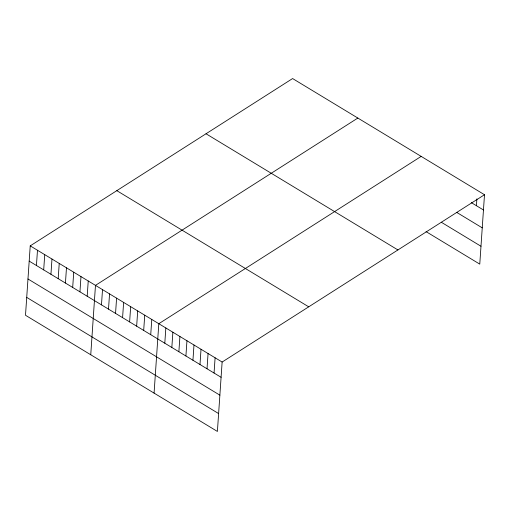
<?xml version="1.0" encoding="UTF-8"?>
<svg xmlns="http://www.w3.org/2000/svg" width="510" height="510" viewBox="0 0 510 510"><rect width="100%" height="100%" fill="white"/><g stroke="black" fill="none" stroke-linecap="round" stroke-linejoin="round"><path stroke-width="0.76" d="M30.23 245.871L25.5 315.269L217.4 431.447L222.13 362.043L484.5 194.731L292.6 78.553L30.23 245.871L222.13 362.043M36.439 265.506L37.479 250.257M43.694 269.892L44.733 254.649M50.943 274.284L51.982 259.035M58.191 278.67L59.23 263.428M65.439 283.056L66.478 267.814M72.688 287.449L73.727 272.2M79.942 291.835L80.982 276.592M87.191 296.227L88.23 280.978M90.748 354.769L95.478 285.37L357.841 118.052M101.477 304.872L102.516 289.629M108.509 309.137L109.548 293.887M115.547 313.395L116.586 298.146M122.585 317.653L123.624 302.411M129.623 321.912L130.662 306.669M136.655 326.17L137.694 310.928M143.692 330.435L144.732 315.186M150.73 334.694L151.77 319.445M154.077 393.108L158.808 323.71L421.171 156.391M164.8 343.211L165.839 327.968M171.838 347.469L172.877 332.227M178.876 351.734L179.915 336.485M185.914 355.993L186.953 340.744M192.946 360.251L193.985 345.009M199.984 364.51L201.023 349.267M207.022 368.768L208.061 353.526M214.06 373.033L215.099 357.784M476.423 205.715L476.895 198.855M484.5 194.731L479.77 264.129L426.035 231.604M471.304 202.617L483.461 209.973M456.654 212.358L482.243 227.849M441.328 222.252L480.987 246.26M206.014 133.767L397.921 249.945M116.809 190.657L308.716 306.829M29.191 261.114L221.091 377.292M27.974 278.983L219.874 395.161M26.718 297.4L218.618 413.572"/></g></svg>
